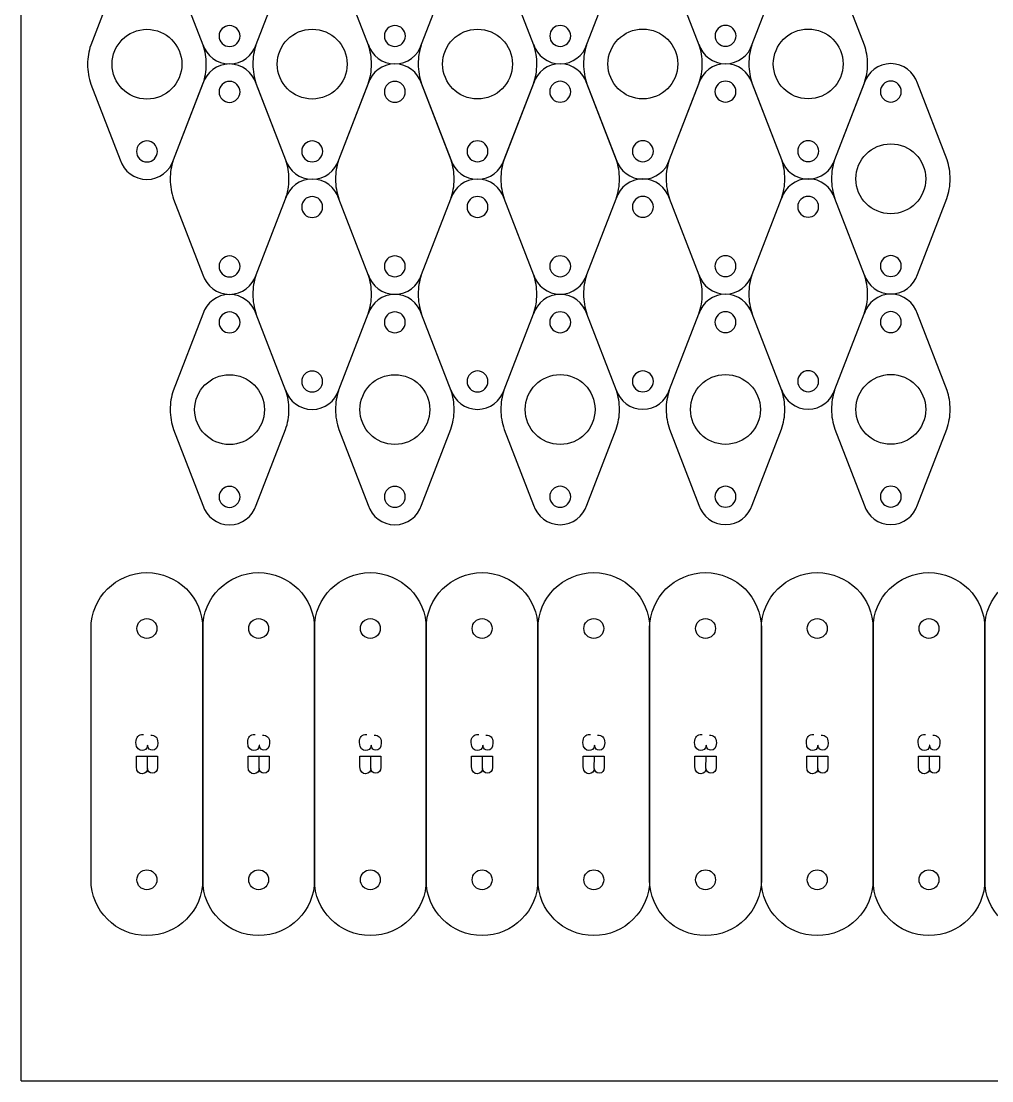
# Model space of a CAD drawing. Header units: millimetres. Extents: x 0 to 305, y -305 to 0.
# Drawn here: x 0 to 139, y -304.8 to -153 of the extents above; entities that cross this region are included whole.
import ezdxf

# ---------------------------------------------------------------- set-up
doc = ezdxf.new("R2010")
doc.units = ezdxf.units.MM
doc.layers.add('CUTS', color=1, linetype='Continuous', true_color=0xff0000)
doc.layers.add('TEXT', color=5, linetype='Continuous', true_color=0x0000ff)
doc.layers.add('laser bed referance', color=3, linetype='Continuous', lineweight=25, true_color=0x00ff00)

msp = doc.modelspace()

# ---------------------------------------------------------------- linework, layer by layer
at = {"layer": 'CUTS', "color": 1, "lineweight": 25, "true_color": 0xff0000}
for points in [[(14.19, -145.47), (9.95, -156.45), (9.95, -156.45)], [(26.07, -156.45), (21.83, -145.47)], [(33.66, -156.32), (37.86, -145.46)], [(49.73, -156.44), (45.49, -145.46)], [(57.34, -156.31), (61.54, -145.45)], [(73.41, -156.43), (69.17, -145.45)], [(81.02, -156.3), (85.21, -145.43)], [(97.09, -156.42), (92.85, -145.44)], [(104.69, -156.29), (108.89, -145.42)], [(120.77, -156.41), (116.53, -145.43)], [(9.99, -162.01), (14.19, -172.86)], [(26.02, -161.94), (21.78, -172.92)], [(21.83, -172.85), (26.02, -161.99)], [(37.9, -172.92), (33.66, -161.94)], [(33.66, -162), (37.86, -172.85)], [(49.69, -161.92), (45.45, -172.91)], [(45.5, -172.84), (49.69, -161.98)], [(61.57, -172.91), (57.33, -161.93)], [(57.34, -161.99), (61.54, -172.83)], [(73.37, -161.91), (69.13, -172.89)], [(69.17, -172.83), (73.37, -161.97)], [(85.24, -172.89), (81, -161.91)], [(81.02, -161.98), (85.21, -172.82)], [(97.04, -161.9), (92.8, -172.88)], [(92.85, -172.82), (97.05, -161.96)], [(108.92, -172.88), (104.68, -161.9)], [(104.7, -161.96), (108.89, -172.81)], [(120.72, -161.89), (116.48, -172.87)], [(116.53, -172.81), (120.73, -161.95)], [(132.6, -172.87), (128.36, -161.89)], [(21.83, -178.48), (26.02, -189.32), (26.02, -189.32)], [(33.66, -189.32), (37.86, -178.46)], [(49.73, -189.41), (45.49, -178.43)], [(57.33, -189.31), (61.52, -178.44)], [(73.41, -189.4), (69.17, -178.42)], [(81, -189.29), (85.2, -178.43)], [(97.08, -189.38), (92.85, -178.41)], [(104.68, -189.28), (108.88, -178.42)], [(120.76, -189.37), (116.53, -178.39)], [(128.36, -189.27), (132.56, -178.41)], [(26.02, -194.96), (21.78, -205.94), (21.78, -205.94)], [(37.9, -205.94), (33.66, -194.96)], [(45.49, -205.81), (49.69, -194.94)], [(61.57, -205.93), (57.33, -194.95)], [(69.17, -205.79), (73.37, -194.93)], [(85.24, -205.92), (81, -194.94)], [(92.85, -205.78), (97.04, -194.92)], [(108.92, -205.91), (104.68, -194.93)], [(116.53, -205.77), (120.72, -194.91)], [(132.6, -205.9), (128.36, -194.92)], [(21.83, -211.5), (26.02, -222.35)], [(33.66, -222.34), (37.86, -211.48)], [(45.49, -211.48), (49.69, -222.33)], [(57.33, -222.33), (61.52, -211.46)], [(69.17, -211.47), (73.37, -222.32)], [(81, -222.32), (85.2, -211.45)], [(92.85, -211.46), (97.04, -222.31)], [(104.68, -222.31), (108.88, -211.44)], [(116.53, -211.45), (120.72, -222.3)], [(128.36, -222.29), (132.56, -211.43)], [(10, -276), (10, -240), (10, -240)], [(26, -240), (26, -276)], [(26, -276), (26, -240), (26, -240)], [(42, -240), (42, -276)], [(42, -276), (42, -240), (42, -240)], [(58, -240), (58, -276)], [(58, -276), (58, -240), (58, -240)], [(74, -240), (74, -276)], [(74, -276), (74, -240), (74, -240)], [(90, -240), (90, -276)], [(90, -276), (90, -240), (90, -240)], [(106, -240), (106, -276)], [(106, -276), (106, -240), (106, -240)], [(122, -240), (122, -276)], [(122, -276), (122, -240), (122, -240)], [(138, -240), (138, -276)], [(138, -276), (138, -240), (138, -240)]]:
    msp.add_lwpolyline(points, dxfattribs=at)
for points in [[(13.01, -159.16), (13.01, -156.4), (15.25, -154.16), (18.01, -154.16)], [(18.01, -154.16), (20.77, -154.16), (23.01, -156.4), (23.01, -159.16)], [(29.84, -153.63), (29.01, -153.63), (28.34, -154.3), (28.34, -155.13)], [(31.34, -155.13), (31.34, -154.3), (30.67, -153.63), (29.84, -153.63)], [(36.67, -159.15), (36.67, -156.39), (38.91, -154.15), (41.68, -154.15)], [(41.68, -154.15), (44.44, -154.15), (46.67, -156.39), (46.67, -159.15)], [(53.52, -153.62), (52.69, -153.62), (52.02, -154.29), (52.02, -155.12)], [(55.02, -155.12), (55.02, -154.29), (54.34, -153.62), (53.52, -153.62)], [(60.35, -159.14), (60.35, -156.38), (62.59, -154.14), (65.35, -154.14)], [(65.35, -154.14), (68.11, -154.14), (70.35, -156.38), (70.35, -159.14)], [(77.2, -153.61), (76.37, -153.61), (75.7, -154.28), (75.7, -155.11)], [(78.7, -155.11), (78.7, -154.28), (78.02, -153.61), (77.2, -153.61)], [(84.03, -159.13), (84.03, -156.37), (86.27, -154.13), (89.03, -154.13)], [(89.03, -154.13), (91.79, -154.13), (94.03, -156.37), (94.03, -159.13)], [(100.87, -153.6), (100.05, -153.6), (99.37, -154.27), (99.37, -155.1)], [(102.37, -155.1), (102.37, -154.27), (101.7, -153.6), (100.87, -153.6)], [(107.71, -159.12), (107.71, -156.36), (109.95, -154.12), (112.71, -154.12)], [(112.71, -154.12), (115.47, -154.12), (117.71, -156.36), (117.71, -159.12)], [(26.02, -156.32), (26.53, -157.95), (28.05, -159.13), (29.84, -159.13)], [(28.34, -155.13), (28.34, -155.96), (29.01, -156.63), (29.84, -156.63)], [(29.84, -156.63), (30.67, -156.63), (31.34, -155.96), (31.34, -155.13)], [(29.84, -159.13), (31.63, -159.13), (33.15, -157.95), (33.66, -156.32)], [(49.7, -156.31), (50.21, -157.94), (51.72, -159.12), (53.52, -159.12)], [(52.02, -155.12), (52.02, -155.95), (52.69, -156.62), (53.52, -156.62)], [(53.52, -156.62), (54.34, -156.62), (55.02, -155.95), (55.02, -155.12)], [(53.52, -159.12), (55.31, -159.12), (56.83, -157.94), (57.34, -156.31)], [(73.38, -156.3), (73.88, -157.93), (75.4, -159.11), (77.19, -159.11)], [(75.7, -155.11), (75.7, -155.94), (76.37, -156.61), (77.2, -156.61)], [(77.19, -159.11), (78.99, -159.11), (80.51, -157.93), (81.02, -156.3)], [(77.2, -156.61), (78.02, -156.61), (78.7, -155.94), (78.7, -155.11)], [(97.05, -156.29), (97.56, -157.92), (99.08, -159.1), (100.87, -159.1)], [(99.37, -155.1), (99.37, -155.93), (100.05, -156.6), (100.87, -156.6)], [(100.87, -156.6), (101.7, -156.6), (102.37, -155.93), (102.37, -155.1)], [(100.87, -159.1), (102.67, -159.1), (104.19, -157.92), (104.69, -156.29)], [(9.95, -156.45), (9.66, -157.31), (9.51, -158.22), (9.51, -159.16)], [(26.51, -159.16), (26.51, -158.22), (26.35, -157.31), (26.07, -156.45)], [(33.62, -156.44), (33.33, -157.29), (33.18, -158.2), (33.18, -159.15)], [(50.17, -159.15), (50.17, -158.2), (50.02, -157.29), (49.73, -156.44)], [(57.29, -156.43), (57.01, -157.28), (56.85, -158.19), (56.85, -159.14)], [(73.85, -159.14), (73.85, -158.19), (73.7, -157.28), (73.41, -156.43)], [(80.97, -156.42), (80.69, -157.27), (80.53, -158.18), (80.53, -159.13)], [(97.53, -159.13), (97.53, -158.18), (97.38, -157.27), (97.09, -156.42)], [(104.65, -156.41), (104.36, -157.26), (104.21, -158.17), (104.21, -159.12)], [(121.21, -159.12), (121.21, -158.17), (121.05, -157.26), (120.77, -156.41)], [(9.51, -159.16), (9.51, -160.16), (9.68, -161.12), (9.99, -162.01)], [(18.01, -164.16), (15.25, -164.16), (13.01, -161.93), (13.01, -159.16)], [(23.01, -159.16), (23.01, -161.93), (20.77, -164.16), (18.01, -164.16)], [(29.84, -159.13), (28.05, -159.13), (26.53, -160.31), (26.02, -161.94)], [(26.02, -161.99), (26.34, -161.11), (26.51, -160.16), (26.51, -159.16)], [(33.66, -161.94), (33.15, -160.31), (31.63, -159.13), (29.84, -159.13)], [(33.18, -159.15), (33.18, -160.15), (33.35, -161.11), (33.66, -162)], [(41.68, -164.15), (38.91, -164.15), (36.67, -161.91), (36.67, -159.15)], [(46.67, -159.15), (46.67, -161.91), (44.44, -164.15), (41.68, -164.15)], [(53.51, -159.12), (51.71, -159.12), (50.2, -160.3), (49.69, -161.92)], [(49.69, -161.98), (50.01, -161.09), (50.17, -160.14), (50.17, -159.15)], [(57.33, -161.93), (56.82, -160.3), (55.3, -159.12), (53.51, -159.12)], [(56.85, -159.14), (56.85, -160.14), (57.03, -161.1), (57.34, -161.99)], [(65.35, -164.14), (62.59, -164.14), (60.35, -161.9), (60.35, -159.14)], [(70.35, -159.14), (70.35, -161.9), (68.11, -164.14), (65.35, -164.14)], [(77.19, -159.1), (75.39, -159.1), (73.87, -160.28), (73.37, -161.91)], [(73.37, -161.97), (73.68, -161.08), (73.85, -160.13), (73.85, -159.14)], [(81, -161.91), (80.5, -160.29), (78.98, -159.1), (77.19, -159.1)], [(80.53, -159.13), (80.53, -160.13), (80.7, -161.09), (81.02, -161.98)], [(89.03, -164.13), (86.27, -164.13), (84.03, -161.89), (84.03, -159.13)], [(94.03, -159.13), (94.03, -161.89), (91.79, -164.13), (89.03, -164.13)], [(100.86, -159.09), (99.07, -159.09), (97.55, -160.27), (97.04, -161.9)], [(97.05, -161.96), (97.36, -161.07), (97.53, -160.12), (97.53, -159.13)], [(104.68, -161.9), (104.18, -160.28), (102.66, -159.09), (100.86, -159.09)], [(104.21, -159.12), (104.21, -160.12), (104.38, -161.07), (104.7, -161.96)], [(112.71, -164.12), (109.95, -164.12), (107.71, -161.88), (107.71, -159.12)], [(117.71, -159.12), (117.71, -161.88), (115.47, -164.12), (112.71, -164.12)], [(124.54, -159.08), (122.75, -159.08), (121.23, -160.26), (120.72, -161.89)], [(120.73, -161.95), (121.04, -161.06), (121.21, -160.11), (121.21, -159.12)], [(128.36, -161.89), (127.85, -160.27), (126.34, -159.08), (124.54, -159.08)], [(29.84, -161.63), (29.01, -161.63), (28.34, -162.3), (28.34, -163.13)], [(31.34, -163.13), (31.34, -162.3), (30.67, -161.63), (29.84, -161.63)], [(53.51, -161.62), (52.68, -161.62), (52.01, -162.29), (52.01, -163.12)], [(55.01, -163.12), (55.01, -162.29), (54.34, -161.62), (53.51, -161.62)], [(77.19, -161.61), (76.36, -161.61), (75.69, -162.28), (75.69, -163.11)], [(78.69, -163.11), (78.69, -162.28), (78.01, -161.61), (77.19, -161.61)], [(100.86, -161.59), (100.04, -161.59), (99.36, -162.27), (99.36, -163.09)], [(102.36, -163.09), (102.36, -162.27), (101.69, -161.59), (100.86, -161.59)], [(124.54, -161.58), (123.71, -161.58), (123.04, -162.26), (123.04, -163.08)], [(126.04, -163.08), (126.04, -162.26), (125.37, -161.58), (124.54, -161.58)], [(28.34, -163.13), (28.34, -163.96), (29.01, -164.63), (29.84, -164.63)], [(29.84, -164.63), (30.67, -164.63), (31.34, -163.96), (31.34, -163.13)], [(52.01, -163.12), (52.01, -163.94), (52.68, -164.62), (53.51, -164.62)], [(53.51, -164.62), (54.34, -164.62), (55.01, -163.94), (55.01, -163.12)], [(75.69, -163.11), (75.69, -163.93), (76.36, -164.6), (77.19, -164.6)], [(77.19, -164.6), (78.01, -164.6), (78.69, -163.93), (78.69, -163.11)], [(99.36, -163.09), (99.36, -163.92), (100.04, -164.59), (100.86, -164.59)], [(100.86, -164.59), (101.69, -164.59), (102.36, -163.92), (102.36, -163.09)], [(123.04, -163.08), (123.04, -163.91), (123.71, -164.58), (124.54, -164.58)], [(124.54, -164.58), (125.37, -164.58), (126.04, -163.91), (126.04, -163.08)], [(18.01, -170.16), (17.18, -170.16), (16.51, -170.84), (16.51, -171.66)], [(19.51, -171.66), (19.51, -170.84), (18.84, -170.16), (18.01, -170.16)], [(41.68, -170.15), (40.85, -170.15), (40.18, -170.82), (40.18, -171.65)], [(43.18, -171.65), (43.18, -170.82), (42.5, -170.15), (41.68, -170.15)], [(65.35, -170.14), (64.53, -170.14), (63.85, -170.81), (63.85, -171.64)], [(66.85, -171.64), (66.85, -170.81), (66.18, -170.14), (65.35, -170.14)], [(89.03, -170.13), (88.2, -170.13), (87.53, -170.8), (87.53, -171.63)], [(90.53, -171.63), (90.53, -170.8), (89.86, -170.13), (89.03, -170.13)], [(112.71, -170.12), (111.88, -170.12), (111.21, -170.79), (111.21, -171.62)], [(114.21, -171.62), (114.21, -170.79), (113.54, -170.12), (112.71, -170.12)], [(119.54, -175.58), (119.54, -172.82), (121.78, -170.58), (124.54, -170.58)], [(124.54, -170.58), (127.3, -170.58), (129.54, -172.82), (129.54, -175.58)], [(14.19, -172.86), (14.7, -174.49), (16.21, -175.66), (18.01, -175.66)], [(16.51, -171.66), (16.51, -172.49), (17.18, -173.16), (18.01, -173.16)], [(18.01, -173.16), (18.84, -173.16), (19.51, -172.49), (19.51, -171.66)], [(18.01, -175.66), (19.8, -175.66), (21.32, -174.48), (21.83, -172.85)], [(21.78, -172.92), (21.49, -173.77), (21.34, -174.68), (21.34, -175.63)], [(37.86, -172.85), (38.36, -174.47), (39.88, -175.65), (41.68, -175.65)], [(38.34, -175.63), (38.34, -174.68), (38.18, -173.77), (37.9, -172.92)], [(40.18, -171.65), (40.18, -172.48), (40.85, -173.15), (41.68, -173.15)], [(41.68, -173.15), (42.5, -173.15), (43.18, -172.48), (43.18, -171.65)], [(41.68, -175.65), (43.47, -175.65), (44.99, -174.47), (45.5, -172.84)], [(45.45, -172.91), (45.16, -173.76), (45.01, -174.67), (45.01, -175.62)], [(61.54, -172.83), (62.04, -174.46), (63.56, -175.64), (65.35, -175.64)], [(62.01, -175.62), (62.01, -174.67), (61.85, -173.76), (61.57, -172.91)], [(63.85, -171.64), (63.85, -172.47), (64.53, -173.14), (65.35, -173.14)], [(65.35, -173.14), (66.18, -173.14), (66.85, -172.47), (66.85, -171.64)], [(65.35, -175.64), (67.15, -175.64), (68.67, -174.46), (69.17, -172.83)], [(69.13, -172.89), (68.84, -173.75), (68.69, -174.66), (68.69, -175.6)], [(85.21, -172.82), (85.72, -174.45), (87.24, -175.63), (89.03, -175.63)], [(85.68, -175.6), (85.68, -174.66), (85.53, -173.75), (85.24, -172.89)], [(87.53, -171.63), (87.53, -172.46), (88.2, -173.13), (89.03, -173.13)], [(89.03, -173.13), (89.86, -173.13), (90.53, -172.46), (90.53, -171.63)], [(89.03, -175.63), (90.83, -175.63), (92.35, -174.45), (92.85, -172.82)], [(92.8, -172.88), (92.52, -173.73), (92.36, -174.65), (92.36, -175.59)], [(108.89, -172.81), (109.4, -174.44), (110.92, -175.62), (112.71, -175.62)], [(109.36, -175.59), (109.36, -174.65), (109.21, -173.73), (108.92, -172.88)], [(111.21, -171.62), (111.21, -172.45), (111.88, -173.12), (112.71, -173.12)], [(112.71, -173.12), (113.54, -173.12), (114.21, -172.45), (114.21, -171.62)], [(112.71, -175.62), (114.5, -175.62), (116.02, -174.44), (116.53, -172.81)], [(116.48, -172.87), (116.2, -173.72), (116.04, -174.64), (116.04, -175.58)], [(133.04, -175.58), (133.04, -174.64), (132.89, -173.72), (132.6, -172.87)], [(21.34, -175.63), (21.34, -176.63), (21.51, -177.59), (21.83, -178.48)], [(41.67, -175.62), (39.88, -175.62), (38.36, -176.8), (37.85, -178.42)], [(37.86, -178.46), (38.17, -177.57), (38.34, -176.62), (38.34, -175.63)], [(45.49, -178.43), (44.98, -176.8), (43.46, -175.62), (41.67, -175.62)], [(45.01, -175.62), (45.01, -176.61), (45.18, -177.57), (45.49, -178.46)], [(61.52, -178.44), (61.84, -177.56), (62.01, -176.61), (62.01, -175.62)], [(65.35, -175.61), (63.56, -175.61), (62.04, -176.78), (61.53, -178.41)], [(69.17, -178.42), (68.66, -176.79), (67.14, -175.61), (65.35, -175.61)], [(68.69, -175.6), (68.69, -176.6), (68.86, -177.56), (69.17, -178.45)], [(85.2, -178.43), (85.52, -177.55), (85.68, -176.6), (85.68, -175.6)], [(89.03, -175.59), (87.23, -175.59), (85.72, -176.77), (85.21, -178.4)], [(92.85, -178.41), (92.34, -176.78), (90.82, -175.59), (89.03, -175.59)], [(92.36, -175.59), (92.36, -176.59), (92.54, -177.55), (92.85, -178.44)], [(108.88, -178.42), (109.19, -177.54), (109.36, -176.59), (109.36, -175.59)], [(112.7, -175.58), (110.91, -175.58), (109.39, -176.76), (108.89, -178.39)], [(116.53, -178.39), (116.02, -176.77), (114.5, -175.58), (112.7, -175.58)], [(116.04, -175.58), (116.04, -176.58), (116.21, -177.54), (116.53, -178.43)], [(124.54, -180.58), (121.78, -180.58), (119.54, -178.35), (119.54, -175.58)], [(129.54, -175.58), (129.54, -178.35), (127.3, -180.58), (124.54, -180.58)], [(132.56, -178.41), (132.87, -177.53), (133.04, -176.58), (133.04, -175.58)], [(41.67, -178.12), (40.84, -178.12), (40.17, -178.79), (40.17, -179.62)], [(43.17, -179.62), (43.17, -178.79), (42.5, -178.12), (41.67, -178.12)], [(65.35, -178.11), (64.52, -178.11), (63.85, -178.78), (63.85, -179.61)], [(66.85, -179.61), (66.85, -178.78), (66.18, -178.11), (65.35, -178.11)], [(89.03, -178.1), (88.2, -178.1), (87.53, -178.77), (87.53, -179.59)], [(90.53, -179.59), (90.53, -178.77), (89.86, -178.1), (89.03, -178.1)], [(112.71, -178.09), (111.88, -178.09), (111.2, -178.76), (111.2, -179.58)], [(114.2, -179.58), (114.2, -178.76), (113.53, -178.09), (112.71, -178.09)], [(40.17, -179.62), (40.17, -180.45), (40.84, -181.12), (41.67, -181.12)], [(41.67, -181.12), (42.5, -181.12), (43.17, -180.45), (43.17, -179.62)], [(63.85, -179.61), (63.85, -180.44), (64.52, -181.11), (65.35, -181.11)], [(65.35, -181.11), (66.18, -181.11), (66.85, -180.44), (66.85, -179.61)], [(87.53, -179.59), (87.53, -180.42), (88.2, -181.09), (89.03, -181.09)], [(89.03, -181.09), (89.86, -181.09), (90.53, -180.42), (90.53, -179.59)], [(111.2, -179.58), (111.2, -180.41), (111.88, -181.08), (112.71, -181.08)], [(112.71, -181.08), (113.53, -181.08), (114.2, -180.41), (114.2, -179.58)], [(29.84, -186.63), (29.01, -186.63), (28.34, -187.3), (28.34, -188.13)], [(31.34, -188.13), (31.34, -187.3), (30.67, -186.63), (29.84, -186.63)], [(53.51, -186.62), (52.68, -186.62), (52.01, -187.29), (52.01, -188.12)], [(55.01, -188.12), (55.01, -187.29), (54.34, -186.62), (53.51, -186.62)], [(77.19, -186.61), (76.36, -186.61), (75.69, -187.28), (75.69, -188.11)], [(78.69, -188.11), (78.69, -187.28), (78.01, -186.61), (77.19, -186.61)], [(100.86, -186.59), (100.04, -186.59), (99.36, -187.27), (99.36, -188.09)], [(102.36, -188.09), (102.36, -187.27), (101.69, -186.59), (100.86, -186.59)], [(124.54, -186.58), (123.71, -186.58), (123.04, -187.25), (123.04, -188.08)], [(126.04, -188.08), (126.04, -187.25), (125.37, -186.58), (124.54, -186.58)], [(28.34, -188.13), (28.34, -188.96), (29.01, -189.63), (29.84, -189.63)], [(29.84, -189.63), (30.67, -189.63), (31.34, -188.96), (31.34, -188.13)], [(52.01, -188.12), (52.01, -188.94), (52.68, -189.62), (53.51, -189.62)], [(53.51, -189.62), (54.34, -189.62), (55.01, -188.94), (55.01, -188.12)], [(75.69, -188.11), (75.69, -188.93), (76.36, -189.61), (77.19, -189.61)], [(77.19, -189.61), (78.01, -189.61), (78.69, -188.93), (78.69, -188.11)], [(99.36, -188.09), (99.36, -188.92), (100.04, -189.59), (100.86, -189.59)], [(100.86, -189.59), (101.69, -189.59), (102.36, -188.92), (102.36, -188.09)], [(123.04, -188.08), (123.04, -188.91), (123.71, -189.58), (124.54, -189.58)], [(124.54, -189.58), (125.37, -189.58), (126.04, -188.91), (126.04, -188.08)], [(26.02, -189.32), (26.53, -190.95), (28.05, -192.13), (29.84, -192.13)], [(29.84, -192.13), (31.63, -192.13), (33.15, -190.95), (33.66, -189.32)], [(33.61, -189.41), (33.32, -190.26), (33.17, -191.17), (33.17, -192.12)], [(49.69, -189.31), (50.2, -190.94), (51.71, -192.12), (53.51, -192.12)], [(50.17, -192.12), (50.17, -191.17), (50.01, -190.26), (49.73, -189.41)], [(53.51, -192.12), (55.3, -192.12), (56.82, -190.93), (57.33, -189.31)], [(57.29, -189.4), (57, -190.25), (56.85, -191.16), (56.85, -192.11)], [(73.37, -189.3), (73.87, -190.93), (75.39, -192.11), (77.19, -192.11)], [(73.85, -192.11), (73.85, -191.16), (73.69, -190.25), (73.41, -189.4)], [(77.19, -192.11), (78.98, -192.11), (80.5, -190.92), (81, -189.29)], [(80.97, -189.38), (80.68, -190.24), (80.53, -191.15), (80.53, -192.1)], [(97.04, -189.29), (97.55, -190.91), (99.07, -192.09), (100.86, -192.09)], [(97.53, -192.1), (97.53, -191.15), (97.37, -190.24), (97.08, -189.38)], [(100.86, -192.09), (102.66, -192.09), (104.18, -190.91), (104.68, -189.28)], [(104.65, -189.37), (104.36, -190.22), (104.2, -191.14), (104.2, -192.08)], [(120.72, -189.28), (121.23, -190.9), (122.75, -192.08), (124.54, -192.08)], [(121.21, -192.08), (121.21, -191.14), (121.05, -190.22), (120.76, -189.37)], [(124.54, -192.08), (126.34, -192.08), (127.86, -190.9), (128.36, -189.27)], [(29.84, -192.15), (28.05, -192.15), (26.53, -193.33), (26.02, -194.96)], [(33.66, -194.96), (33.15, -193.33), (31.63, -192.15), (29.84, -192.15)], [(33.17, -192.12), (33.17, -193.11), (33.34, -194.07), (33.66, -194.96)], [(49.69, -194.94), (50, -194.06), (50.17, -193.11), (50.17, -192.12)], [(53.51, -192.14), (51.71, -192.14), (50.2, -193.32), (49.69, -194.94)], [(57.33, -194.95), (56.82, -193.32), (55.3, -192.14), (53.51, -192.14)], [(56.85, -192.11), (56.85, -193.1), (57.02, -194.06), (57.34, -194.95)], [(73.37, -194.93), (73.68, -194.05), (73.85, -193.1), (73.85, -192.11)], [(77.19, -192.13), (75.39, -192.13), (73.87, -193.31), (73.37, -194.93)], [(81, -194.94), (80.5, -193.31), (78.98, -192.13), (77.19, -192.13)], [(80.53, -192.1), (80.53, -193.09), (80.7, -194.05), (81.01, -194.94)], [(97.04, -194.92), (97.36, -194.04), (97.53, -193.09), (97.53, -192.1)], [(100.86, -192.12), (99.07, -192.12), (97.55, -193.3), (97.04, -194.92)], [(104.68, -194.93), (104.18, -193.3), (102.66, -192.12), (100.86, -192.12)], [(104.2, -192.08), (104.2, -193.08), (104.38, -194.04), (104.69, -194.93)], [(120.72, -194.91), (121.03, -194.03), (121.21, -193.08), (121.21, -192.08)], [(124.54, -192.11), (122.75, -192.11), (121.23, -193.29), (120.72, -194.91)], [(128.36, -194.92), (127.85, -193.29), (126.34, -192.11), (124.54, -192.11)], [(29.84, -194.65), (29.01, -194.65), (28.34, -195.32), (28.34, -196.15)], [(31.34, -196.15), (31.34, -195.32), (30.67, -194.65), (29.84, -194.65)], [(53.51, -194.64), (52.68, -194.64), (52.01, -195.31), (52.01, -196.14)], [(55.01, -196.14), (55.01, -195.31), (54.34, -194.64), (53.51, -194.64)], [(77.19, -194.63), (76.36, -194.63), (75.69, -195.3), (75.69, -196.13)], [(78.69, -196.13), (78.69, -195.3), (78.01, -194.63), (77.19, -194.63)], [(100.86, -194.62), (100.04, -194.62), (99.36, -195.29), (99.36, -196.12)], [(102.36, -196.12), (102.36, -195.29), (101.69, -194.62), (100.86, -194.62)], [(124.54, -194.61), (123.71, -194.61), (123.04, -195.28), (123.04, -196.11)], [(126.04, -196.11), (126.04, -195.28), (125.37, -194.61), (124.54, -194.61)], [(28.34, -196.15), (28.34, -196.98), (29.01, -197.65), (29.84, -197.65)], [(29.84, -197.65), (30.67, -197.65), (31.34, -196.98), (31.34, -196.15)], [(52.01, -196.14), (52.01, -196.97), (52.68, -197.64), (53.51, -197.64)], [(53.51, -197.64), (54.34, -197.64), (55.01, -196.97), (55.01, -196.14)], [(75.69, -196.13), (75.69, -196.96), (76.36, -197.63), (77.19, -197.63)], [(77.19, -197.63), (78.01, -197.63), (78.69, -196.96), (78.69, -196.13)], [(99.36, -196.12), (99.36, -196.95), (100.04, -197.62), (100.86, -197.62)], [(100.86, -197.62), (101.69, -197.62), (102.36, -196.95), (102.36, -196.12)], [(123.04, -196.11), (123.04, -196.93), (123.71, -197.61), (124.54, -197.61)], [(124.54, -197.61), (125.37, -197.61), (126.04, -196.93), (126.04, -196.11)], [(41.67, -203.12), (40.84, -203.12), (40.17, -203.79), (40.17, -204.62)], [(43.17, -204.62), (43.17, -203.79), (42.5, -203.12), (41.67, -203.12)], [(65.35, -203.11), (64.52, -203.11), (63.85, -203.78), (63.85, -204.61)], [(66.85, -204.61), (66.85, -203.78), (66.18, -203.11), (65.35, -203.11)], [(89.03, -203.1), (88.2, -203.1), (87.53, -203.77), (87.53, -204.6)], [(90.53, -204.6), (90.53, -203.77), (89.86, -203.1), (89.03, -203.1)], [(112.71, -203.08), (111.88, -203.08), (111.2, -203.76), (111.2, -204.58)], [(114.2, -204.58), (114.2, -203.76), (113.53, -203.08), (112.71, -203.08)], [(24.84, -208.65), (24.84, -205.89), (27.08, -203.65), (29.84, -203.65)], [(29.84, -203.65), (32.6, -203.65), (34.84, -205.89), (34.84, -208.65)], [(40.17, -204.62), (40.17, -205.44), (40.84, -206.12), (41.67, -206.12)], [(41.67, -206.12), (42.5, -206.12), (43.17, -205.44), (43.17, -204.62)], [(48.51, -208.64), (48.51, -205.88), (50.75, -203.64), (53.51, -203.64)], [(53.51, -203.64), (56.27, -203.64), (58.51, -205.88), (58.51, -208.64)], [(63.85, -204.61), (63.85, -205.43), (64.52, -206.11), (65.35, -206.11)], [(65.35, -206.11), (66.18, -206.11), (66.85, -205.43), (66.85, -204.61)], [(72.18, -208.63), (72.18, -205.87), (74.42, -203.63), (77.19, -203.63)], [(77.19, -203.63), (79.95, -203.63), (82.18, -205.87), (82.18, -208.63)], [(87.53, -204.6), (87.53, -205.42), (88.2, -206.1), (89.03, -206.1)], [(89.03, -206.1), (89.86, -206.1), (90.53, -205.42), (90.53, -204.6)], [(95.86, -208.62), (95.86, -205.86), (98.1, -203.62), (100.86, -203.62)], [(100.86, -203.62), (103.62, -203.62), (105.86, -205.86), (105.86, -208.62)], [(111.2, -204.58), (111.2, -205.41), (111.88, -206.08), (112.71, -206.08)], [(112.71, -206.08), (113.53, -206.08), (114.2, -205.41), (114.2, -204.58)], [(119.54, -208.61), (119.54, -205.84), (121.78, -203.61), (124.54, -203.61)], [(124.54, -203.61), (127.3, -203.61), (129.54, -205.84), (129.54, -208.61)], [(21.78, -205.94), (21.49, -206.79), (21.34, -207.7), (21.34, -208.65)], [(37.85, -205.81), (38.36, -207.44), (39.88, -208.62), (41.67, -208.62)], [(38.34, -208.65), (38.34, -207.7), (38.18, -206.79), (37.9, -205.94)], [(41.67, -208.62), (43.46, -208.62), (44.98, -207.43), (45.49, -205.81)], [(45.45, -205.93), (45.16, -206.78), (45.01, -207.69), (45.01, -208.64)], [(61.53, -205.8), (62.04, -207.43), (63.56, -208.61), (65.35, -208.61)], [(62.01, -208.64), (62.01, -207.69), (61.85, -206.78), (61.57, -205.93)], [(65.35, -208.61), (67.14, -208.61), (68.66, -207.42), (69.17, -205.79)], [(69.13, -205.92), (68.84, -206.77), (68.69, -207.68), (68.69, -208.63)], [(85.21, -205.79), (85.72, -207.42), (87.23, -208.6), (89.03, -208.6)], [(85.68, -208.63), (85.68, -207.68), (85.53, -206.77), (85.24, -205.92)], [(89.03, -208.6), (90.82, -208.6), (92.34, -207.41), (92.85, -205.78)], [(92.8, -205.91), (92.52, -206.76), (92.36, -207.67), (92.36, -208.62)], [(108.89, -205.78), (109.39, -207.4), (110.91, -208.58), (112.7, -208.58)], [(109.36, -208.62), (109.36, -207.67), (109.21, -206.76), (108.92, -205.91)], [(112.7, -208.58), (114.5, -208.58), (116.02, -207.4), (116.53, -205.77)], [(116.48, -205.9), (116.2, -206.75), (116.04, -207.66), (116.04, -208.61)], [(133.04, -208.61), (133.04, -207.66), (132.89, -206.75), (132.6, -205.9)], [(21.34, -208.65), (21.34, -209.65), (21.51, -210.61), (21.83, -211.5)], [(29.84, -213.65), (27.08, -213.65), (24.84, -211.41), (24.84, -208.65)], [(34.84, -208.65), (34.84, -211.41), (32.6, -213.65), (29.84, -213.65)], [(37.86, -211.48), (38.17, -210.59), (38.34, -209.64), (38.34, -208.65)], [(45.01, -208.64), (45.01, -209.64), (45.18, -210.59), (45.49, -211.48)], [(53.51, -213.64), (50.75, -213.64), (48.51, -211.4), (48.51, -208.64)], [(58.51, -208.64), (58.51, -211.4), (56.27, -213.64), (53.51, -213.64)], [(61.52, -211.46), (61.84, -210.58), (62.01, -209.63), (62.01, -208.64)], [(68.69, -208.63), (68.69, -209.63), (68.86, -210.58), (69.17, -211.47)], [(77.19, -213.63), (74.42, -213.63), (72.18, -211.39), (72.18, -208.63)], [(82.18, -208.63), (82.18, -211.39), (79.95, -213.63), (77.19, -213.63)], [(85.2, -211.45), (85.52, -210.57), (85.68, -209.62), (85.68, -208.63)], [(92.36, -208.62), (92.36, -209.61), (92.54, -210.57), (92.85, -211.46)], [(100.86, -213.62), (98.1, -213.62), (95.86, -211.38), (95.86, -208.62)], [(105.86, -208.62), (105.86, -211.38), (103.62, -213.62), (100.86, -213.62)], [(108.88, -211.44), (109.19, -210.56), (109.36, -209.61), (109.36, -208.62)], [(116.04, -208.61), (116.04, -209.6), (116.21, -210.56), (116.53, -211.45)], [(124.54, -213.61), (121.78, -213.61), (119.54, -211.37), (119.54, -208.61)], [(129.54, -208.61), (129.54, -211.37), (127.3, -213.61), (124.54, -213.61)], [(132.56, -211.43), (132.87, -210.55), (133.04, -209.6), (133.04, -208.61)], [(29.84, -219.65), (29.01, -219.65), (28.34, -220.32), (28.34, -221.15)], [(31.34, -221.15), (31.34, -220.32), (30.67, -219.65), (29.84, -219.65)], [(53.51, -219.64), (52.68, -219.64), (52.01, -220.31), (52.01, -221.14)], [(55.01, -221.14), (55.01, -220.31), (54.34, -219.64), (53.51, -219.64)], [(77.19, -219.63), (76.36, -219.63), (75.69, -220.3), (75.69, -221.13)], [(78.69, -221.13), (78.69, -220.3), (78.01, -219.63), (77.19, -219.63)], [(100.86, -219.62), (100.04, -219.62), (99.36, -220.29), (99.36, -221.12)], [(102.36, -221.12), (102.36, -220.29), (101.69, -219.62), (100.86, -219.62)], [(124.54, -219.61), (123.71, -219.61), (123.04, -220.28), (123.04, -221.11)], [(126.04, -221.11), (126.04, -220.28), (125.37, -219.61), (124.54, -219.61)], [(28.34, -221.15), (28.34, -221.98), (29.01, -222.65), (29.84, -222.65)], [(29.84, -222.65), (30.67, -222.65), (31.34, -221.98), (31.34, -221.15)], [(52.01, -221.14), (52.01, -221.97), (52.68, -222.64), (53.51, -222.64)], [(53.51, -222.64), (54.34, -222.64), (55.01, -221.97), (55.01, -221.14)], [(75.69, -221.13), (75.69, -221.95), (76.36, -222.63), (77.19, -222.63)], [(77.19, -222.63), (78.01, -222.63), (78.69, -221.96), (78.69, -221.13)], [(99.36, -221.12), (99.36, -221.94), (100.04, -222.62), (100.86, -222.62)], [(100.86, -222.62), (101.69, -222.62), (102.36, -221.94), (102.36, -221.12)], [(123.04, -221.11), (123.04, -221.93), (123.71, -222.61), (124.54, -222.61)], [(124.54, -222.61), (125.37, -222.61), (126.04, -221.93), (126.04, -221.11)], [(26.02, -222.35), (26.53, -223.97), (28.05, -225.15), (29.84, -225.15)], [(29.84, -225.15), (31.63, -225.15), (33.15, -223.97), (33.66, -222.34)], [(49.69, -222.33), (50.2, -223.96), (51.71, -225.14), (53.51, -225.14)], [(53.51, -225.14), (55.3, -225.14), (56.82, -223.96), (57.33, -222.33)], [(73.37, -222.32), (73.87, -223.95), (75.39, -225.13), (77.19, -225.13)], [(77.19, -225.13), (78.98, -225.13), (80.5, -223.95), (81, -222.32)], [(97.04, -222.31), (97.55, -223.94), (99.07, -225.12), (100.86, -225.12)], [(100.86, -225.12), (102.66, -225.12), (104.18, -223.93), (104.68, -222.31)], [(120.72, -222.3), (121.23, -223.93), (122.75, -225.11), (124.54, -225.11)], [(124.54, -225.11), (126.34, -225.11), (127.85, -223.92), (128.36, -222.29)], [(10, -240), (10, -235.58), (13.58, -232), (18, -232)], [(18, -232), (22.42, -232), (26, -235.58), (26, -240)], [(26, -240), (26, -235.58), (29.58, -232), (34, -232)], [(34, -232), (38.42, -232), (42, -235.58), (42, -240)], [(42, -240), (42, -235.58), (45.58, -232), (50, -232)], [(50, -232), (54.42, -232), (58, -235.58), (58, -240)], [(58, -240), (58, -235.58), (61.58, -232), (66, -232)], [(66, -232), (70.42, -232), (74, -235.58), (74, -240)], [(74, -240), (74, -235.58), (77.58, -232), (82, -232)], [(82, -232), (86.42, -232), (90, -235.58), (90, -240)], [(90, -240), (90, -235.58), (93.58, -232), (98, -232)], [(98, -232), (102.42, -232), (106, -235.58), (106, -240)], [(106, -240), (106, -235.58), (109.58, -232), (114, -232)], [(114, -232), (118.42, -232), (122, -235.58), (122, -240)], [(122, -240), (122, -235.58), (125.58, -232), (130, -232)], [(130, -232), (134.42, -232), (138, -235.58), (138, -240)], [(138, -240), (138, -235.58), (141.58, -232), (146, -232)], [(16.58, -240), (16.58, -239.21), (17.21, -238.58), (18, -238.58)], [(18, -238.58), (18.79, -238.58), (19.43, -239.21), (19.43, -240)], [(32.58, -240), (32.58, -239.21), (33.21, -238.58), (34, -238.58)], [(34, -238.58), (34.79, -238.58), (35.43, -239.21), (35.43, -240)], [(48.58, -240), (48.58, -239.21), (49.21, -238.58), (50, -238.58)], [(50, -238.58), (50.79, -238.58), (51.43, -239.21), (51.43, -240)], [(64.58, -240), (64.58, -239.21), (65.21, -238.58), (66, -238.58)], [(66, -238.58), (66.79, -238.58), (67.43, -239.21), (67.43, -240)], [(80.58, -240), (80.58, -239.21), (81.21, -238.58), (82, -238.58)], [(82, -238.58), (82.79, -238.58), (83.43, -239.21), (83.43, -240)], [(96.58, -240), (96.58, -239.21), (97.21, -238.58), (98, -238.58)], [(98, -238.58), (98.79, -238.58), (99.43, -239.21), (99.43, -240)], [(112.58, -240), (112.58, -239.21), (113.21, -238.58), (114, -238.58)], [(114, -238.58), (114.79, -238.58), (115.43, -239.21), (115.43, -240)], [(128.58, -240), (128.58, -239.21), (129.21, -238.58), (130, -238.58)], [(130, -238.58), (130.79, -238.58), (131.43, -239.21), (131.43, -240)], [(18, -241.42), (17.21, -241.42), (16.58, -240.79), (16.58, -240)], [(19.43, -240), (19.43, -240.79), (18.79, -241.42), (18, -241.42)], [(34, -241.42), (33.21, -241.42), (32.58, -240.79), (32.58, -240)], [(35.43, -240), (35.43, -240.79), (34.79, -241.42), (34, -241.42)], [(50, -241.42), (49.21, -241.42), (48.58, -240.79), (48.58, -240)], [(51.43, -240), (51.43, -240.79), (50.79, -241.42), (50, -241.42)], [(66, -241.42), (65.21, -241.42), (64.58, -240.79), (64.58, -240)], [(67.43, -240), (67.43, -240.79), (66.79, -241.42), (66, -241.42)], [(82, -241.42), (81.21, -241.42), (80.58, -240.79), (80.58, -240)], [(83.43, -240), (83.43, -240.79), (82.79, -241.42), (82, -241.42)], [(98, -241.42), (97.21, -241.42), (96.58, -240.79), (96.58, -240)], [(99.43, -240), (99.43, -240.79), (98.79, -241.42), (98, -241.42)], [(114, -241.42), (113.21, -241.42), (112.58, -240.79), (112.58, -240)], [(115.43, -240), (115.43, -240.79), (114.79, -241.42), (114, -241.42)], [(130, -241.42), (129.21, -241.42), (128.58, -240.79), (128.58, -240)], [(131.43, -240), (131.43, -240.79), (130.79, -241.42), (130, -241.42)], [(16.58, -276), (16.58, -275.21), (17.21, -274.58), (18, -274.58)], [(18, -274.58), (18.79, -274.58), (19.43, -275.21), (19.43, -276)], [(32.58, -276), (32.58, -275.21), (33.21, -274.58), (34, -274.58)], [(34, -274.58), (34.79, -274.58), (35.43, -275.21), (35.43, -276)], [(48.58, -276), (48.58, -275.21), (49.21, -274.58), (50, -274.58)], [(50, -274.58), (50.79, -274.58), (51.43, -275.21), (51.43, -276)], [(64.58, -276), (64.58, -275.21), (65.21, -274.58), (66, -274.58)], [(66, -274.58), (66.79, -274.58), (67.43, -275.21), (67.43, -276)], [(80.58, -276), (80.58, -275.21), (81.21, -274.58), (82, -274.58)], [(82, -274.58), (82.79, -274.58), (83.43, -275.21), (83.43, -276)], [(96.58, -276), (96.58, -275.21), (97.21, -274.58), (98, -274.58)], [(98, -274.58), (98.79, -274.58), (99.43, -275.21), (99.43, -276)], [(112.58, -276), (112.58, -275.21), (113.21, -274.58), (114, -274.58)], [(114, -274.58), (114.79, -274.58), (115.43, -275.21), (115.43, -276)], [(128.58, -276), (128.58, -275.21), (129.21, -274.58), (130, -274.58)], [(130, -274.58), (130.79, -274.58), (131.43, -275.21), (131.43, -276)], [(18, -284), (13.58, -284), (10, -280.42), (10, -276)], [(18, -277.42), (17.21, -277.42), (16.58, -276.79), (16.58, -276)], [(19.43, -276), (19.43, -276.79), (18.79, -277.42), (18, -277.42)], [(26, -276), (26, -280.42), (22.42, -284), (18, -284)], [(34, -284), (29.58, -284), (26, -280.42), (26, -276)], [(34, -277.42), (33.21, -277.42), (32.58, -276.79), (32.58, -276)], [(35.43, -276), (35.43, -276.79), (34.79, -277.42), (34, -277.42)], [(42, -276), (42, -280.42), (38.42, -284), (34, -284)], [(50, -284), (45.58, -284), (42, -280.42), (42, -276)], [(50, -277.42), (49.21, -277.42), (48.58, -276.79), (48.58, -276)], [(58, -276), (58, -280.42), (54.42, -284), (50, -284)], [(51.43, -276), (51.43, -276.79), (50.79, -277.42), (50, -277.42)], [(66, -284), (61.58, -284), (58, -280.42), (58, -276)], [(66, -277.42), (65.21, -277.42), (64.58, -276.79), (64.58, -276)], [(67.43, -276), (67.43, -276.79), (66.79, -277.42), (66, -277.42)], [(74, -276), (74, -280.42), (70.42, -284), (66, -284)], [(82, -284), (77.58, -284), (74, -280.42), (74, -276)], [(82, -277.42), (81.21, -277.42), (80.58, -276.79), (80.58, -276)], [(90, -276), (90, -280.42), (86.42, -284), (82, -284)], [(83.43, -276), (83.43, -276.79), (82.79, -277.42), (82, -277.42)], [(98, -284), (93.58, -284), (90, -280.42), (90, -276)], [(98, -277.42), (97.21, -277.42), (96.58, -276.79), (96.58, -276)], [(106, -276), (106, -280.42), (102.42, -284), (98, -284)], [(99.43, -276), (99.43, -276.79), (98.79, -277.42), (98, -277.42)], [(114, -284), (109.58, -284), (106, -280.42), (106, -276)], [(114, -277.42), (113.21, -277.42), (112.58, -276.79), (112.58, -276)], [(122, -276), (122, -280.42), (118.42, -284), (114, -284)], [(115.43, -276), (115.43, -276.79), (114.79, -277.42), (114, -277.42)], [(130, -284), (125.58, -284), (122, -280.42), (122, -276)], [(130, -277.42), (129.21, -277.42), (128.58, -276.79), (128.58, -276)], [(131.43, -276), (131.43, -276.79), (130.79, -277.42), (130, -277.42)], [(138, -276), (138, -280.42), (134.42, -284), (130, -284)], [(146, -284), (141.58, -284), (138, -280.42), (138, -276)]]:
    msp.add_open_spline(points, degree=3, dxfattribs=at)
at = {"layer": 'laser bed referance'}
for q in [(0, 0), (304.8, -304.8)]:
    msp.add_line((0, -304.8), q, dxfattribs=at)
at = {"layer": 'TEXT', "color": 5, "lineweight": 25, "true_color": 0x0000ff}
for points in [[(18.11, -256.72), (18.1, -256.72)], [(34.11, -256.72), (34.1, -256.72)], [(50.11, -256.72), (50.1, -256.72)], [(66.11, -256.72), (66.1, -256.72)], [(82.11, -256.72), (82.1, -256.72)], [(98.11, -256.72), (98.1, -256.72)], [(114.11, -256.72), (114.1, -256.72)], [(130.11, -256.72), (130.1, -256.72)], [(16.49, -259.8), (16.49, -258.27), (19.51, -258.27), (19.51, -258.27)], [(18.07, -260.05), (18.08, -258.27)], [(19.51, -258.27), (19.51, -259.91)], [(32.49, -259.8), (32.49, -258.27), (35.51, -258.27), (35.51, -258.27)], [(34.07, -260.05), (34.08, -258.27)], [(35.51, -258.27), (35.51, -259.91)], [(48.49, -259.8), (48.49, -258.27), (51.51, -258.27), (51.51, -258.27)], [(50.07, -260.05), (50.08, -258.27)], [(51.51, -258.27), (51.51, -259.91)], [(64.49, -259.8), (64.49, -258.27), (67.51, -258.27), (67.51, -258.27)], [(66.07, -260.05), (66.08, -258.27)], [(67.51, -258.27), (67.51, -259.91)], [(80.49, -259.8), (80.49, -258.27), (83.51, -258.27), (83.51, -258.27)], [(82.07, -260.05), (82.08, -258.27)], [(83.51, -258.27), (83.51, -259.91)], [(96.49, -259.8), (96.49, -258.27), (99.51, -258.27), (99.51, -258.27)], [(98.07, -260.05), (98.08, -258.27)], [(99.51, -258.27), (99.51, -259.91)], [(112.49, -259.8), (112.49, -258.27), (115.51, -258.27), (115.51, -258.27)], [(114.07, -260.05), (114.08, -258.27)], [(115.51, -258.27), (115.51, -259.91)], [(128.49, -259.8), (128.49, -258.27), (131.51, -258.27), (131.51, -258.27)], [(130.07, -260.05), (130.08, -258.27)], [(131.51, -258.27), (131.51, -259.91)], [(18.08, -260.05), (18.07, -260.05)], [(34.08, -260.05), (34.07, -260.05)], [(50.08, -260.05), (50.07, -260.05)], [(66.08, -260.05), (66.07, -260.05)], [(82.08, -260.05), (82.07, -260.05)], [(98.08, -260.05), (98.07, -260.05)], [(114.08, -260.05), (114.07, -260.05)], [(130.08, -260.05), (130.07, -260.05)]]:
    msp.add_lwpolyline(points, dxfattribs=at)
for points in [[(16.44, -256.33), (16.44, -255.55), (16.83, -255.18), (17.42, -255.18)], [(17.3, -257.49), (16.97, -257.49), (16.44, -257.27), (16.44, -256.33)], [(17.42, -255.18), (17.45, -255.18), (17.48, -255.19), (17.52, -255.19)], [(18.55, -255.27), (19.17, -255.3), (19.56, -255.56), (19.56, -256.4)], [(19.56, -256.4), (19.56, -257.11), (19.24, -257.42), (18.77, -257.42)], [(32.44, -256.33), (32.44, -255.55), (32.83, -255.18), (33.42, -255.18)], [(33.3, -257.49), (32.97, -257.49), (32.44, -257.27), (32.44, -256.33)], [(33.42, -255.18), (33.45, -255.18), (33.48, -255.19), (33.52, -255.19)], [(34.55, -255.27), (35.17, -255.3), (35.56, -255.56), (35.56, -256.4)], [(35.56, -256.4), (35.56, -257.11), (35.24, -257.42), (34.77, -257.42)], [(48.44, -256.33), (48.44, -255.55), (48.83, -255.18), (49.43, -255.18)], [(49.3, -257.49), (48.97, -257.49), (48.44, -257.27), (48.44, -256.33)], [(49.43, -255.18), (49.45, -255.18), (49.48, -255.19), (49.52, -255.19)], [(50.55, -255.27), (51.17, -255.3), (51.56, -255.56), (51.56, -256.4)], [(51.56, -256.4), (51.56, -257.11), (51.24, -257.42), (50.77, -257.42)], [(64.44, -256.33), (64.44, -255.55), (64.83, -255.18), (65.43, -255.18)], [(65.3, -257.49), (64.97, -257.49), (64.44, -257.27), (64.44, -256.33)], [(65.43, -255.18), (65.45, -255.18), (65.48, -255.19), (65.52, -255.19)], [(66.55, -255.27), (67.17, -255.3), (67.56, -255.56), (67.56, -256.4)], [(67.56, -256.4), (67.56, -257.11), (67.24, -257.42), (66.77, -257.42)], [(80.44, -256.33), (80.44, -255.55), (80.83, -255.18), (81.43, -255.18)], [(81.3, -257.49), (80.97, -257.49), (80.44, -257.27), (80.44, -256.33)], [(81.43, -255.18), (81.45, -255.18), (81.48, -255.19), (81.52, -255.19)], [(82.55, -255.27), (83.17, -255.3), (83.56, -255.56), (83.56, -256.4)], [(83.56, -256.4), (83.56, -257.11), (83.24, -257.42), (82.77, -257.42)], [(96.44, -256.33), (96.44, -255.55), (96.83, -255.18), (97.43, -255.18)], [(97.3, -257.49), (96.97, -257.49), (96.44, -257.27), (96.44, -256.33)], [(97.43, -255.18), (97.45, -255.18), (97.48, -255.19), (97.52, -255.19)], [(98.55, -255.27), (99.17, -255.3), (99.56, -255.56), (99.56, -256.4)], [(99.56, -256.4), (99.56, -257.11), (99.24, -257.42), (98.77, -257.42)], [(112.44, -256.33), (112.44, -255.55), (112.83, -255.18), (113.43, -255.18)], [(113.3, -257.49), (112.97, -257.49), (112.44, -257.27), (112.44, -256.33)], [(113.43, -255.18), (113.45, -255.18), (113.48, -255.19), (113.52, -255.19)], [(114.56, -255.27), (115.17, -255.3), (115.56, -255.56), (115.56, -256.4)], [(115.56, -256.4), (115.56, -257.11), (115.24, -257.42), (114.78, -257.42)], [(128.44, -256.33), (128.44, -255.55), (128.83, -255.18), (129.43, -255.18)], [(129.3, -257.49), (128.97, -257.49), (128.44, -257.27), (128.44, -256.33)], [(129.43, -255.18), (129.45, -255.18), (129.49, -255.19), (129.52, -255.19)], [(130.56, -255.27), (131.17, -255.3), (131.56, -255.56), (131.56, -256.4)], [(131.56, -256.4), (131.56, -257.11), (131.24, -257.42), (130.78, -257.42)], [(18.1, -256.72), (18.03, -257.29), (17.7, -257.49), (17.3, -257.49)], [(18.77, -257.42), (18.48, -257.42), (18.16, -257.25), (18.11, -256.72)], [(34.1, -256.72), (34.03, -257.29), (33.7, -257.49), (33.3, -257.49)], [(34.77, -257.42), (34.48, -257.42), (34.16, -257.25), (34.11, -256.72)], [(50.1, -256.72), (50.03, -257.29), (49.7, -257.49), (49.3, -257.49)], [(50.77, -257.42), (50.48, -257.42), (50.16, -257.25), (50.11, -256.72)], [(66.1, -256.72), (66.03, -257.29), (65.7, -257.49), (65.3, -257.49)], [(66.77, -257.42), (66.48, -257.42), (66.16, -257.25), (66.11, -256.72)], [(82.1, -256.72), (82.03, -257.29), (81.7, -257.49), (81.3, -257.49)], [(82.77, -257.42), (82.48, -257.42), (82.16, -257.25), (82.11, -256.72)], [(98.1, -256.72), (98.03, -257.29), (97.7, -257.49), (97.3, -257.49)], [(98.77, -257.42), (98.48, -257.42), (98.16, -257.25), (98.11, -256.72)], [(114.1, -256.72), (114.04, -257.29), (113.7, -257.49), (113.3, -257.49)], [(114.78, -257.42), (114.48, -257.42), (114.16, -257.25), (114.11, -256.72)], [(130.1, -256.72), (130.04, -257.29), (129.7, -257.49), (129.3, -257.49)], [(130.78, -257.42), (130.48, -257.42), (130.16, -257.25), (130.11, -256.72)], [(17.31, -260.81), (16.96, -260.81), (16.49, -260.59), (16.49, -259.8)], [(18.07, -260.05), (18.05, -260.45), (17.84, -260.81), (17.31, -260.81)], [(18.76, -260.72), (18.41, -260.72), (18.07, -260.41), (18.08, -260.05)], [(19.51, -259.91), (19.51, -260.39), (19.25, -260.72), (18.76, -260.72)], [(33.31, -260.81), (32.96, -260.81), (32.49, -260.59), (32.49, -259.8)], [(34.07, -260.05), (34.05, -260.45), (33.84, -260.81), (33.31, -260.81)], [(34.76, -260.72), (34.41, -260.72), (34.07, -260.41), (34.08, -260.05)], [(35.51, -259.91), (35.51, -260.39), (35.25, -260.72), (34.76, -260.72)], [(49.31, -260.81), (48.96, -260.81), (48.49, -260.59), (48.49, -259.8)], [(50.07, -260.05), (50.05, -260.45), (49.84, -260.81), (49.31, -260.81)], [(50.76, -260.72), (50.41, -260.72), (50.07, -260.41), (50.08, -260.05)], [(51.51, -259.91), (51.51, -260.39), (51.25, -260.72), (50.76, -260.72)], [(65.31, -260.81), (64.96, -260.81), (64.49, -260.59), (64.49, -259.8)], [(66.07, -260.05), (66.05, -260.45), (65.84, -260.81), (65.31, -260.81)], [(66.76, -260.72), (66.41, -260.72), (66.07, -260.41), (66.08, -260.05)], [(67.51, -259.91), (67.51, -260.39), (67.25, -260.72), (66.76, -260.72)], [(81.31, -260.81), (80.96, -260.81), (80.49, -260.59), (80.49, -259.8)], [(82.07, -260.05), (82.05, -260.45), (81.84, -260.81), (81.31, -260.81)], [(82.76, -260.72), (82.41, -260.72), (82.07, -260.41), (82.08, -260.05)], [(83.51, -259.91), (83.51, -260.39), (83.25, -260.72), (82.76, -260.72)], [(97.31, -260.81), (96.96, -260.81), (96.49, -260.59), (96.49, -259.8)], [(98.07, -260.05), (98.05, -260.45), (97.84, -260.81), (97.31, -260.81)], [(98.76, -260.72), (98.41, -260.72), (98.07, -260.41), (98.08, -260.05)], [(99.51, -259.91), (99.51, -260.39), (99.25, -260.72), (98.76, -260.72)], [(113.31, -260.81), (112.96, -260.81), (112.49, -260.59), (112.49, -259.8)], [(114.07, -260.05), (114.05, -260.45), (113.84, -260.81), (113.31, -260.81)], [(114.76, -260.72), (114.41, -260.72), (114.07, -260.41), (114.08, -260.05)], [(115.51, -259.91), (115.51, -260.39), (115.25, -260.72), (114.76, -260.72)], [(129.31, -260.81), (128.96, -260.81), (128.49, -260.59), (128.49, -259.8)], [(130.07, -260.05), (130.05, -260.45), (129.84, -260.81), (129.31, -260.81)], [(130.76, -260.72), (130.41, -260.72), (130.07, -260.41), (130.08, -260.05)], [(131.51, -259.91), (131.51, -260.39), (131.25, -260.72), (130.76, -260.72)]]:
    msp.add_open_spline(points, degree=3, dxfattribs=at)

doc.saveas('drawing.dxf')
